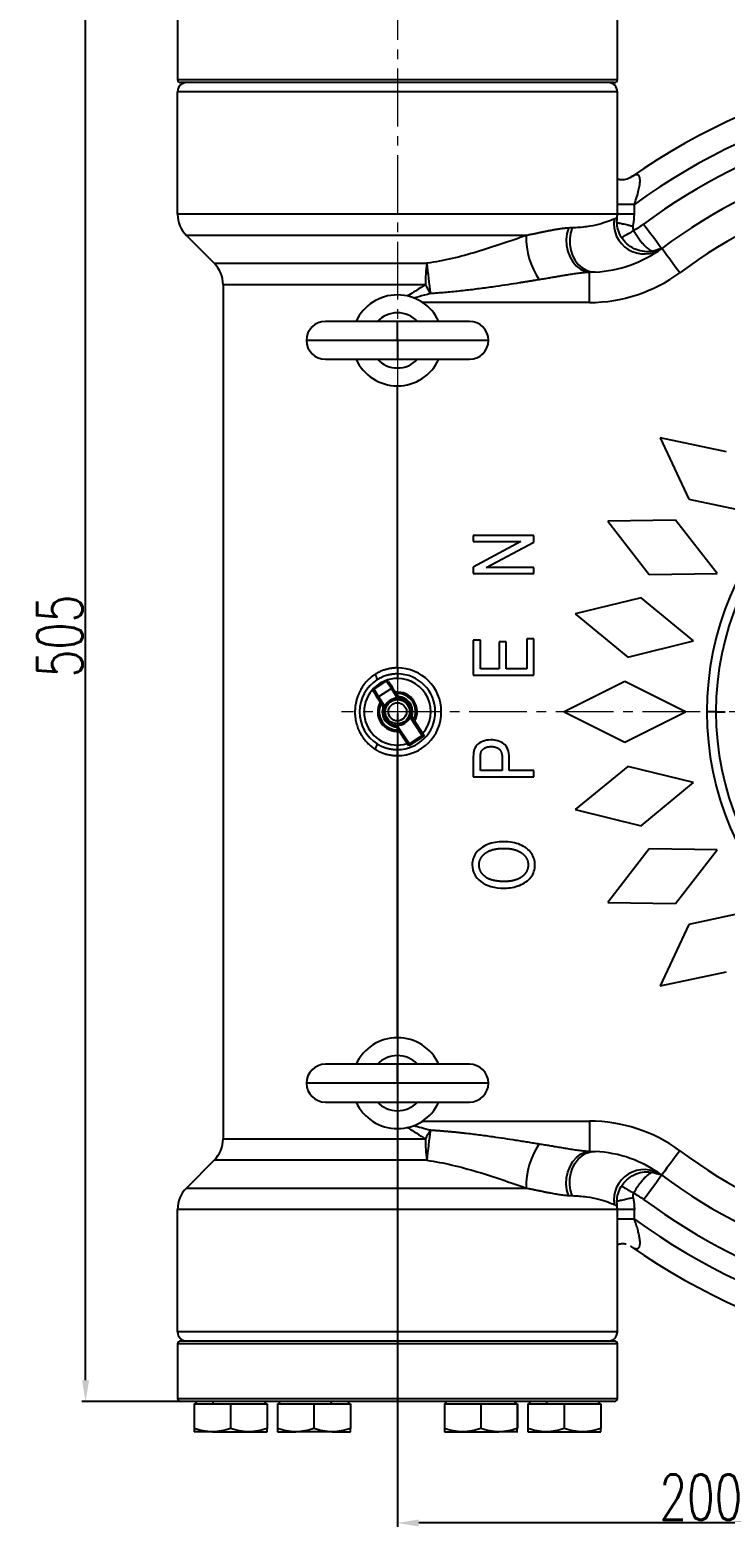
# Model space of a CAD drawing. Header units: millimetres. Extents: x 1964 to 5009, y 569 to 2723.
# Drawn here: x 4081.9 to 4311, y 1538.5 to 2032.3 of the extents above; entities that cross this region are included whole.
import ezdxf

# ---------------------------------------------------------------- set-up
doc = ezdxf.new("R2010")
doc.units = ezdxf.units.MM
doc.linetypes.add('CENTER2', pattern=[28.575, 19.05, -3.175, 3.175, -3.175])
doc.linetypes.add('点画线', pattern=[18, 12, -2, 2, -2])
doc.layers.add('中心线层', color=1, linetype='点画线', lineweight=18)
doc.styles.get("Standard").update_dxf_attribs({"font": 'arial.ttf'})
doc.styles.add('TH_GBDIM', font='simplex.shx', dxfattribs={"width": 0.707, "bigfont": 'hzfs.shx'})
doc.dimstyles.new('ISO-25$0', dxfattribs={"dimtxt": 2.5, "dimasz": 2.5, "dimexe": 1.25, "dimexo": 0.625, "dimtad": 1, "dimtxsty": 'Standard', "dimcen": 2.5, "dimdle": 5, "dimadec": 0, "dimazin": 0, "dimtfac": 1, "dimtmove": 0, "dimatfit": 3, "dimfxl": 0, "dimarcsym": 0})

# ---------------------------------------------------------------- blocks, each defined once
blk = doc.blocks.new('*U50')
at = {"layer": '中心线层', "color": 0, "linetype": 'CENTER2', "transparency": 16777216}
for p, q in [((0, 43), (0, 218.5)), ((-218.5, 0), (-43, 0)), ((43, 0), (218.5, 0)), ((0, -218.5), (0, -43))]:
    blk.add_line(p, q, dxfattribs=at)
at = {"layer": '中心线层', "color": 0, "linetype": 'Continuous', "transparency": 16777216}
for p, q in [((0, -21.5), (0, 21.5)), ((-21.5, 0), (21.5, 0))]:
    blk.add_line(p, q, dxfattribs=at)
blk = doc.blocks.new('*U51')
at = {"layer": '中心线层', "color": 0, "linetype": 'CENTER2', "transparency": 16777216}
blk.add_line((0, 572.5), (0, -12.5), dxfattribs=at)
blk = doc.blocks.new('*D66')
at = {"color": 1, "linetype": 'Continuous', "transparency": 16777216}
for p, q in [((4203.01, 1806.79), (4203.01, 1538.61)), ((4403.01, 1806.79), (4403.01, 1538.61)), ((4396.01, 1539.86), (4210.01, 1539.86))]:
    blk.add_line(p, q, dxfattribs=at)
at = {"color": 1, "transparency": 16777216}
for points in [[(4210.01, 1541.02), (4210.01, 1538.69), (4203.01, 1539.86)], [(4396.01, 1541.02), (4396.01, 1538.69), (4403.01, 1539.86)]]:
    blk.add_solid(points, dxfattribs=at)
at = {"layer": 'Defpoints', "color": 0, "transparency": 16777216}
for p in [(4203.01, 1807.41), (4403.01, 1807.41), (4203.01, 1539.86)]:
    blk.add_point(p, dxfattribs=at)
at = {"color": 1, "lineweight": 30, "transparency": 16777216, "insert": (4303.01, 1548.36), "char_height": 15, "attachment_point": 5, "style": 'TH_GBDIM'}
blk.add_mtext('200', dxfattribs=at)
blk = doc.blocks.new('*D67')
at = {"color": 1, "linetype": 'Continuous', "transparency": 16777216}
for p, q in [((4202.38, 2084.91), (4098.95, 2084.91)), ((4100.2, 1586.91), (4100.2, 2077.91)), ((4202.38, 1579.91), (4098.95, 1579.91))]:
    blk.add_line(p, q, dxfattribs=at)
at = {"color": 1, "transparency": 16777216}
for points in [[(4099.03, 2077.91), (4101.36, 2077.91), (4100.2, 2084.91)], [(4099.03, 1586.91), (4101.36, 1586.91), (4100.2, 1579.91)]]:
    blk.add_solid(points, dxfattribs=at)
at = {"layer": 'Defpoints', "color": 0, "transparency": 16777216}
for p in [(4100.2, 2084.91), (4203.01, 2084.91), (4203.01, 1579.91)]:
    blk.add_point(p, dxfattribs=at)
at = {"color": 1, "lineweight": 30, "transparency": 16777216, "insert": (4091.7, 1832.41), "char_height": 15, "attachment_point": 5, "rotation": 90, "style": 'TH_GBDIM'}
blk.add_mtext('505', dxfattribs=at)

msp = doc.modelspace()

# ---------------------------------------------------------------- linework, layer by layer
at = {"color": 7, "linetype": 'Continuous', "lineweight": 25}
for p, q in [((4130.508, 2054.912), (4130.508, 2015.912)), ((4275.508, 2015.912), (4275.508, 2054.912)), ((4274.508, 2014.912), (4131.508, 2014.912)), ((4275.508, 2011.912), (4130.508, 2011.912)), ((4130.508, 1971.555), (4130.508, 2011.912)), ((4275.508, 1971.555), (4275.508, 2011.912)), ((4280.473, 1983.981), (4279.841, 1983.636)), ((4275.508, 1971.555), (4130.508, 1971.555)), ((4281.111, 1971.555), (4281.111, 1974.714)), ((4133.437, 1964.483), (4142.579, 1955.341)), ((4266.352, 1942.412), (4266.352, 1952.373)), ((4145.508, 1948.27), (4145.508, 1666.555)), ((4203.008, 1936.162), (4179.258, 1936.162)), ((4226.758, 1936.162), (4203.008, 1936.162)), ((4179.258, 1923.662), (4203.008, 1923.662)), ((4203.008, 1923.662), (4226.758, 1923.662)), ((4311.514, 1893.167), (4289.643, 1897.818)), ((4289.643, 1897.818), (4299.045, 1877.53)), ((4299.045, 1877.53), (4320.916, 1872.879)), ((4294.726, 1870.658), (4272.368, 1870.326)), ((4272.368, 1870.326), (4286.048, 1852.638)), ((4308.407, 1852.97), (4294.726, 1870.658)), ((4228.008, 1865.573), (4228.008, 1863.543)), ((4248.008, 1865.573), (4228.008, 1865.573)), ((4243.711, 1863.543), (4228.008, 1855.14)), ((4228.008, 1863.543), (4243.711, 1863.543)), ((4232.292, 1854.998), (4248.008, 1863.401)), ((4248.008, 1863.401), (4248.008, 1865.573)), ((4228.008, 1855.14), (4228.008, 1852.968)), ((4228.008, 1852.968), (4248.008, 1852.968)), ((4248.008, 1854.998), (4232.292, 1854.998)), ((4248.008, 1852.968), (4248.008, 1854.998)), ((4286.048, 1852.638), (4308.407, 1852.97)), ((4283.368, 1844.977), (4261.644, 1839.678)), ((4300.641, 1830.777), (4283.368, 1844.977)), ((4261.644, 1839.678), (4278.917, 1825.478)), ((4228.008, 1831.063), (4228.008, 1819.494)), ((4230.369, 1831.063), (4228.008, 1831.063)), ((4230.369, 1821.612), (4230.369, 1831.063)), ((4236.494, 1830.463), (4236.494, 1821.612)), ((4238.841, 1830.463), (4236.494, 1830.463)), ((4238.841, 1821.612), (4238.841, 1830.463)), ((4245.648, 1831.434), (4245.648, 1821.612)), ((4248.008, 1831.434), (4245.648, 1831.434)), ((4248.008, 1819.494), (4248.008, 1831.434)), ((4278.917, 1825.478), (4300.641, 1830.777)), ((4199.354, 1817.577), (4195.168, 1814.842)), ((4203.008, 1821.876), (4203.008, 1819.897)), ((4203.008, 1819.897), (4203.008, 1818.412)), ((4228.008, 1819.494), (4248.008, 1819.494)), ((4236.494, 1821.612), (4230.369, 1821.612)), ((4245.648, 1821.612), (4238.841, 1821.612)), ((4278.008, 1817.412), (4258.008, 1807.412)), ((4298.008, 1807.412), (4278.008, 1817.412)), ((4200.995, 1815.066), (4196.809, 1812.331)), ((4196.809, 1812.331), (4198.869, 1809.177)), ((4203.055, 1811.912), (4200.995, 1815.066)), ((4201.413, 1815.339), (4203.332, 1812.402)), ((4198.309, 1809.12), (4196.39, 1812.057)), ((4258.008, 1807.412), (4278.008, 1797.412)), ((4278.008, 1797.412), (4298.008, 1807.412)), ((4308.008, 1807.412), (4311.008, 1807.412)), ((4206.782, 1796.151), (4202.685, 1802.423)), ((4202.962, 1802.913), (4206.927, 1796.843)), ((4211.113, 1799.578), (4207.148, 1805.647)), ((4207.708, 1805.705), (4211.805, 1799.433)), ((4211.805, 1799.433), (4206.782, 1796.151)), ((4206.927, 1796.843), (4211.113, 1799.578)), ((4203.008, 1794.928), (4203.008, 1796.412)), ((4203.008, 1792.948), (4203.008, 1794.928)), ((4228.008, 1791.947), (4228.008, 1785.912)), ((4230.369, 1788.029), (4230.369, 1792.122)), ((4237.517, 1788.029), (4230.369, 1788.029)), ((4237.517, 1792.165), (4237.517, 1788.029)), ((4239.877, 1788.029), (4239.877, 1792.133)), ((4248.008, 1788.029), (4239.877, 1788.029)), ((4248.008, 1785.912), (4248.008, 1788.029)), ((4278.917, 1789.347), (4261.644, 1775.147)), ((4300.641, 1784.048), (4278.917, 1789.347)), ((4228.008, 1785.912), (4248.008, 1785.912)), ((4283.368, 1769.848), (4300.641, 1784.048)), ((4261.644, 1775.147), (4283.368, 1769.848)), ((4286.048, 1762.187), (4272.368, 1744.499)), ((4308.407, 1761.855), (4286.048, 1762.187)), ((4294.726, 1744.167), (4308.407, 1761.855)), ((4272.368, 1744.499), (4294.726, 1744.167)), ((4320.916, 1741.946), (4299.045, 1737.294)), ((4299.045, 1737.294), (4289.643, 1717.006)), ((4289.643, 1717.006), (4311.514, 1721.658)), ((4203.008, 1691.162), (4179.258, 1691.162)), ((4226.758, 1691.162), (4203.008, 1691.162)), ((4179.258, 1678.662), (4203.008, 1678.662)), ((4203.008, 1678.662), (4226.758, 1678.662)), ((4266.352, 1672.412), (4266.352, 1662.452)), ((4142.579, 1659.483), (4133.437, 1650.341)), ((4130.508, 1602.912), (4130.508, 1643.27)), ((4275.508, 1643.27), (4130.508, 1643.27)), ((4275.508, 1602.912), (4275.508, 1643.27)), ((4281.111, 1640.11), (4281.111, 1643.27)), ((4275.508, 1602.912), (4130.508, 1602.912)), ((4131.508, 1599.912), (4141.088, 1599.912)), ((4141.088, 1599.912), (4274.508, 1599.912)), ((4130.508, 1598.912), (4130.508, 1580.912)), ((4275.508, 1580.912), (4275.508, 1598.912)), ((4141.088, 1579.912), (4131.508, 1579.912)), ((4136.008, 1579.112), (4136.008, 1570.984)), ((4136.008, 1579.112), (4148.008, 1579.112)), ((4136.763, 1579.912), (4136.302, 1579.112)), ((4274.508, 1579.912), (4141.088, 1579.912)), ((4142.155, 1579.112), (4142.386, 1579.912)), ((4148.008, 1579.112), (4148.008, 1570.984)), ((4148.008, 1579.112), (4160.008, 1579.112)), ((4159.715, 1579.112), (4159.253, 1579.912)), ((4160.008, 1579.112), (4160.008, 1570.984)), ((4163.475, 1579.112), (4163.475, 1570.984)), ((4163.475, 1579.112), (4175.475, 1579.112)), ((4164.23, 1579.912), (4163.768, 1579.112)), ((4175.475, 1579.112), (4175.475, 1570.984)), ((4175.475, 1579.112), (4187.475, 1579.112)), ((4181.328, 1579.112), (4181.097, 1579.912)), ((4187.182, 1579.112), (4186.72, 1579.912)), ((4187.249, 1579.112), (4186.787, 1579.912)), ((4187.475, 1579.112), (4187.542, 1579.112)), ((4187.475, 1579.112), (4187.475, 1570.984)), ((4187.542, 1579.112), (4187.542, 1570.984)), ((4218.475, 1579.112), (4218.475, 1570.984)), ((4218.475, 1579.112), (4230.475, 1579.112)), ((4218.768, 1579.112), (4219.23, 1579.912)), ((4230.475, 1579.112), (4230.475, 1570.984)), ((4230.475, 1579.112), (4242.475, 1579.112)), ((4242.182, 1579.112), (4241.72, 1579.912)), ((4242.249, 1579.112), (4241.787, 1579.912)), ((4242.475, 1579.112), (4242.542, 1579.112)), ((4242.475, 1579.112), (4242.475, 1570.984)), ((4242.542, 1579.112), (4242.542, 1570.984)), ((4246.008, 1579.112), (4246.008, 1570.984)), ((4246.008, 1579.112), (4258.008, 1579.112)), ((4246.763, 1579.912), (4246.301, 1579.112)), ((4252.155, 1579.112), (4252.386, 1579.912)), ((4258.008, 1579.112), (4258.008, 1570.984)), ((4258.008, 1579.112), (4270.008, 1579.112)), ((4269.715, 1579.112), (4269.253, 1579.912)), ((4270.008, 1579.112), (4270.008, 1570.984)), ((4142.008, 1569.912), (4136.008, 1569.912)), ((4142.008, 1569.912), (4154.008, 1569.912)), ((4154.008, 1569.912), (4160.008, 1569.912)), ((4163.475, 1569.912), (4169.475, 1569.912)), ((4181.475, 1569.912), (4169.475, 1569.912)), ((4181.475, 1569.912), (4187.475, 1569.912)), ((4187.475, 1569.912), (4187.542, 1569.912)), ((4218.475, 1569.912), (4224.475, 1569.912)), ((4224.475, 1569.912), (4236.475, 1569.912)), ((4242.475, 1569.912), (4236.475, 1569.912)), ((4242.475, 1569.912), (4242.542, 1569.912)), ((4246.008, 1569.912), (4252.008, 1569.912)), ((4252.008, 1569.912), (4264.008, 1569.912)), ((4264.008, 1569.912), (4270.008, 1569.912))]:
    msp.add_line(p, q, dxfattribs=at)
at = {"color": 8, "linetype": 'Continuous', "lineweight": 25}
for p, q in [((4130.508, 2015.912), (4275.508, 2015.912)), ((4281.111, 1974.715), (4275.508, 1974.715)), ((4281.111, 1971.555), (4275.508, 1971.555)), ((4245.45, 1964.483), (4133.437, 1964.483)), ((4142.579, 1955.341), (4212.718, 1955.341)), ((4212.248, 1948.27), (4145.508, 1948.27)), ((4266.352, 1942.412), (4211.3, 1942.412)), ((4203.008, 1929.912), (4203.008, 1936.162)), ((4203.008, 1929.912), (4173.008, 1929.912)), ((4203.008, 1929.912), (4203.008, 1923.662)), ((4233.008, 1929.912), (4203.008, 1929.912)), ((4203.008, 1821.876), (4203.008, 1914.912)), ((4203.008, 1699.912), (4203.008, 1792.948)), ((4203.008, 1684.912), (4203.008, 1691.162)), ((4203.008, 1684.912), (4173.008, 1684.912)), ((4203.008, 1684.912), (4203.008, 1678.662)), ((4233.008, 1684.912), (4203.008, 1684.912)), ((4211.3, 1672.412), (4266.352, 1672.412)), ((4145.508, 1666.555), (4212.248, 1666.555)), ((4212.718, 1659.483), (4142.579, 1659.483)), ((4133.437, 1650.341), (4245.45, 1650.341)), ((4281.111, 1640.11), (4275.508, 1640.11)), ((4140.222, 1598.912), (4130.508, 1598.912)), ((4275.508, 1598.912), (4140.222, 1598.912)), ((4130.508, 1580.912), (4140.222, 1580.912)), ((4140.222, 1580.912), (4275.508, 1580.912))]:
    msp.add_line(p, q, dxfattribs=at)
at = {"color": 7, "linetype": 'Continuous', "lineweight": 25, "flags": 128}
for points in [[(4259.347, 1966.944), (4258.86, 1965.1), (4258.67, 1963.146), (4258.785, 1961.16), (4259.2, 1959.22), (4259.898, 1957.404), (4260.852, 1955.783), (4262.024, 1954.422), (4263.368, 1953.375), (4264.83, 1952.683), (4266.352, 1952.373)], [(4260.581, 1967), (4260.054, 1965.245), (4259.802, 1963.39), (4259.834, 1961.502), (4260.149, 1959.647), (4260.736, 1957.892), (4261.573, 1956.3), (4262.632, 1954.926), (4263.873, 1953.822), (4265.253, 1953.025), (4266.722, 1952.564), (4268.228, 1952.456)], [(4284.177, 1968.282), (4285.336, 1966.713), (4286.45, 1965.204), (4287.478, 1963.813), (4288.378, 1962.594), (4289.117, 1961.594), (4289.666, 1960.851), (4290.004, 1960.393), (4290.118, 1960.238)], [(4296.06, 1952.195), (4294.901, 1953.764), (4293.786, 1955.273), (4292.759, 1956.664), (4291.858, 1957.883), (4291.12, 1958.883), (4290.571, 1959.626), (4290.232, 1960.084), (4290.118, 1960.238)], [(4200.046, 1817.432), (4200.15, 1817.273), (4200.446, 1816.819), (4200.89, 1816.14), (4201.413, 1815.339)], [(4196.39, 1812.057), (4195.867, 1812.858), (4195.423, 1813.537), (4195.127, 1813.991), (4195.023, 1814.15)], [(4196.39, 1812.057), (4196.398, 1812.063), (4196.422, 1812.078), (4196.461, 1812.103), (4196.513, 1812.137), (4196.576, 1812.179), (4196.649, 1812.226), (4196.727, 1812.277), (4196.809, 1812.331)], [(4200.995, 1815.066), (4201.076, 1815.119), (4201.155, 1815.17), (4201.227, 1815.217), (4201.291, 1815.259), (4201.343, 1815.293), (4201.381, 1815.318), (4201.405, 1815.334), (4201.413, 1815.339)], [(4308.008, 1807.412), (4307.951, 1807.412), (4307.78, 1807.412), (4307.503, 1807.412), (4307.13, 1807.412), (4306.675, 1807.412), (4306.156, 1807.412), (4305.594, 1807.412), (4305.008, 1807.412)], [(4211.113, 1799.578), (4211.248, 1799.55), (4211.378, 1799.522), (4211.498, 1799.497), (4211.602, 1799.475), (4211.689, 1799.457), (4211.752, 1799.444), (4211.792, 1799.436), (4211.805, 1799.433)], [(4206.782, 1796.151), (4206.785, 1796.164), (4206.793, 1796.204), (4206.807, 1796.268), (4206.825, 1796.354), (4206.847, 1796.459), (4206.872, 1796.578), (4206.899, 1796.708), (4206.927, 1796.843)], [(4259.347, 1647.88), (4258.86, 1649.725), (4258.67, 1651.679), (4258.785, 1653.665), (4259.2, 1655.605), (4259.898, 1657.421), (4260.852, 1659.041), (4262.024, 1660.402), (4263.368, 1661.45), (4264.83, 1662.142), (4266.352, 1662.452)], [(4260.581, 1647.825), (4260.054, 1649.58), (4259.803, 1651.434), (4259.835, 1653.323), (4260.15, 1655.178), (4260.736, 1656.933), (4261.574, 1658.525), (4262.632, 1659.898), (4263.873, 1661.003), (4265.253, 1661.8), (4266.722, 1662.26), (4268.229, 1662.368)], [(4296.06, 1662.63), (4294.901, 1661.061), (4293.786, 1659.552), (4292.759, 1658.161), (4291.858, 1656.942), (4291.12, 1655.942), (4290.571, 1655.199), (4290.232, 1654.741), (4290.118, 1654.586)], [(4284.177, 1646.543), (4285.336, 1648.112), (4286.45, 1649.621), (4287.478, 1651.012), (4288.378, 1652.23), (4289.117, 1653.231), (4289.666, 1653.974), (4290.004, 1654.432), (4290.118, 1654.586)]]:
    msp.add_lwpolyline(points, dxfattribs=at)
at = {"color": 8, "linetype": 'Continuous', "lineweight": 25, "flags": 128}
for points in [[(4200.995, 1815.066), (4200.433, 1815.924), (4199.94, 1816.68), (4199.574, 1817.241), (4199.379, 1817.539), (4199.354, 1817.577)], [(4195.168, 1814.842), (4195.193, 1814.804), (4195.388, 1814.506), (4195.754, 1813.945), (4196.248, 1813.19), (4196.809, 1812.331)], [(4203.008, 1796.412), (4205.03, 1796.6), (4206.285, 1796.912)]]:
    msp.add_lwpolyline(points, dxfattribs=at)
at = {"color": 7, "linetype": 'Continuous', "lineweight": 25}
for radius in [4, 3]:
    msp.add_circle((4203.008, 1807.412), radius, dxfattribs=at)
for centre, radius, start, end in [((4403.008, 1807.412), 215, 38.61149, 124.95078), ((4131.508, 2015.912), 1, 180, 270), ((4133.508, 2011.912), 3, 90, 180), ((4272.508, 2011.912), 3, 0, 90), ((4274.508, 2015.912), 1, 270, 0), ((4403.008, 1807.412), 200, 51.85549, 126.45268), ((4403.008, 1807.412), 190, 51.85549, 126.45268), ((4403.008, 1807.412), 180, 51.85549, 126.45268), ((4140.508, 1971.555), 10, 180, 225), ((4265.508, 1971.555), 10, 352.69316, 0), ((4284.357, 1968.445), 10.027, 171.54997, 305.07127), ((4266.352, 1992.412), 30, 298.94872, 306.45268), ((4270.047, 1963.841), 24.605, 178.50429, 214.47774), ((4266.352, 1992.412), 40, 272.68881, 306.45268), ((4135.508, 1948.27), 10, 0, 45), ((4259.28, 1948.691), 47.035, 171.87162, 180.5126), ((4432.689, 1975.27), 220.871, 185.17665, 187.78764), ((4266.352, 1992.412), 50, 270, 306.45268), ((4273.369, 1979.896), 68.818, 207.35863, 210.14029), ((4203.008, 1929.912), 15, 24.62432, 155.37568), ((4179.258, 1929.912), 6.25, 90, 180), ((4203.008, 1929.912), 9.1, 43.37837, 136.62163), ((4226.758, 1929.912), 6.25, 0, 90), ((4179.258, 1929.912), 6.25, 180, 270), ((4226.758, 1929.912), 6.25, 270, 0), ((4203.008, 1929.912), 15, 204.62432, 335.37568), ((4203.008, 1929.912), 9.1, 223.37837, 316.62163), ((4403.008, 1807.412), 98, 0, 180), ((4403.008, 1807.412), 95, 0, 180), ((4203.008, 1807.412), 12.5, 122.06331, 237.93672), ((4203.008, 1807.412), 11, 90, 270), ((4192.156, 1817.046), 4.324, 12.82461, 37.8744), ((4199.627, 1817.158), 0.5, 33.15762, 123.15762), ((4203.008, 1807.412), 14.464, 270, 90), ((4203.008, 1807.412), 12.485, 270, 90), ((4195.441, 1814.424), 0.5, 123.15762, 213.15762), ((4203.004, 1807.419), 6.5, 330.64405, 95.67119), ((4203.008, 1807.412), 5, 340.02752, 86.28772), ((4203.004, 1807.419), 6.5, 150.64405, 275.67119), ((4203.008, 1807.412), 5, 160.02752, 266.28772), ((4203.008, 1807.412), 4.5, 156.90661, 269.40863), ((4203.008, 1807.412), 4.5, 89.40863, 156.90661), ((4203.008, 1807.412), 4.5, 336.90661, 89.40863), ((4403.008, 1807.412), 98, 180, 0), ((4403.008, 1807.412), 95, 180, 0), ((4203.008, 1807.412), 4.5, 269.40863, 336.90661), ((4192.157, 1797.779), 4.324, 322.12516, 347.17591), ((4203.008, 1684.912), 15, 24.62432, 155.37568), ((4203.008, 1684.912), 9.1, 43.37837, 136.62163), ((4179.258, 1684.912), 6.25, 90, 180), ((4226.758, 1684.912), 6.25, 0, 90), ((4179.258, 1684.912), 6.25, 180, 270), ((4226.758, 1684.912), 6.25, 270, 0), ((4203.008, 1684.912), 15, 204.62432, 335.37568), ((4203.008, 1684.912), 9.1, 223.37837, 316.62163), ((4273.369, 1634.928), 68.818, 149.85971, 152.64137), ((4432.712, 1639.552), 220.895, 172.2125, 174.82321), ((4266.352, 1622.412), 50, 53.54732, 90), ((4403.008, 1807.412), 215, 235.04923, 321.38851), ((4135.508, 1666.555), 10, 315, 0), ((4259.28, 1666.134), 47.035, 179.4874, 188.12838), ((4270.047, 1650.984), 24.606, 145.52236, 181.49561), ((4403.008, 1807.412), 180, 233.54732, 308.14451), ((4266.352, 1622.412), 40, 53.54732, 87.31104), ((4284.357, 1646.38), 10.027, 54.92882, 188.4501), ((4403.008, 1807.412), 190, 233.54732, 308.14451), ((4140.508, 1643.27), 10, 135, 180), ((4403.008, 1807.412), 200, 233.54732, 308.14451), ((4265.508, 1643.27), 10, 0, 7.24681), ((4266.352, 1622.412), 30, 53.54732, 61.05111), ((4133.508, 1602.912), 3, 180, 270), ((4131.508, 1598.912), 1, 90, 180), ((4272.508, 1602.912), 3, 270, 0), ((4274.508, 1598.912), 1, 0, 90), ((4131.508, 1580.912), 1, 180, 270), ((4274.508, 1580.912), 1, 270, 0)]:
    msp.add_arc(centre, radius, start, end, dxfattribs=at)
at = {"color": 8, "linetype": 'Continuous', "lineweight": 25}
for centre, radius, start, end in [((4403.008, 1807.412), 207, 39.79902, 126.07735), ((4203.008, 1807.412), 11, 318.98424, 90), ((4203.004, 1807.419), 6, 333.15762, 93.15762), ((4203.004, 1807.419), 6, 153.15762, 273.15762), ((4403.008, 1807.412), 207, 233.92266, 320.20098)]:
    msp.add_arc(centre, radius, start, end, dxfattribs=at)
at = {"color": 7, "linetype": 'Continuous', "lineweight": 25}
for points, knots in [([(4280.529, 1984.083), (4279.97, 1983.709), (4278.903, 1982.994), (4276.95, 1982.724), (4275.879, 1982.99), (4275.508, 1983.082)], [0, 0, 0, 0, 0.418733, 0.7991367, 1, 1, 1, 1]), ([(4289.544, 1960.068), (4288.769, 1959.777), (4287.145, 1959.167), (4284.413, 1959.073), (4281.616, 1959.725), (4279.076, 1961.195), (4277.105, 1963.282), (4275.874, 1965.68), (4275.307, 1968.085), (4275.395, 1969.628), (4275.436, 1970.353)], [0, 0, 0, 0, 0.1167174, 0.244788, 0.3806834, 0.5192272, 0.6546211, 0.7818019, 0.8974127, 1, 1, 1, 1]), ([(4280.652, 1967.575), (4280.682, 1967.706), (4280.741, 1967.968), (4280.819, 1968.363), (4280.887, 1968.76), (4280.947, 1969.158), (4280.998, 1969.556), (4281.039, 1969.956), (4281.071, 1970.355), (4281.094, 1970.755), (4281.108, 1971.155), (4281.11, 1971.421), (4281.111, 1971.555)], [0, 0, 0, 0, 0.1003957, 0.2007287, 0.3009898, 0.4011696, 0.5012586, 0.6012469, 0.7011247, 0.8008825, 0.9005107, 1, 1, 1, 1]), ([(4259.347, 1966.944), (4259.227, 1966.936), (4258.984, 1966.921), (4258.611, 1966.889), (4258.228, 1966.853), (4257.835, 1966.81), (4257.432, 1966.762), (4257.02, 1966.709), (4256.597, 1966.649), (4256.165, 1966.585), (4255.723, 1966.514), (4255.271, 1966.439), (4254.81, 1966.359), (4254.338, 1966.274), (4253.856, 1966.184), (4253.194, 1966.057), (4252.34, 1965.888), (4251.28, 1965.672), (4250.185, 1965.445), (4249.054, 1965.211), (4247.887, 1964.97), (4246.687, 1964.726), (4245.864, 1964.565), (4245.45, 1964.483)], [0, 0, 0, 0, 0.0314261, 0.0632058, 0.095339, 0.1278225, 0.1606504, 0.1938135, 0.2272994, 0.2610947, 0.2951977, 0.3296114, 0.3643369, 0.3993733, 0.4347177, 0.4703649, 0.5433996, 0.6172679, 0.6919986, 0.7675982, 0.844099, 0.9215544, 1, 1, 1, 1]), ([(4274.439, 1969.918), (4273.939, 1969.697), (4273.253, 1969.408), (4271.533, 1968.788), (4270.499, 1968.457), (4268.124, 1967.856), (4266.784, 1967.586), (4263.854, 1967.18), (4262.265, 1967.045), (4260.581, 1967)], [0, 0, 0, 0, 0.25, 0.25, 0.5, 0.5, 0.75, 0.75, 1, 1, 1, 1]), ([(4245.45, 1964.483), (4242.806, 1963.566), (4240.127, 1962.63), (4234.729, 1960.811), (4232.009, 1959.928), (4226.542, 1958.293), (4223.794, 1957.542), (4218.273, 1956.257), (4215.5, 1955.724), (4212.718, 1955.341)], [0, 0, 0, 0, 0.25, 0.25, 0.5, 0.5, 0.75, 0.75, 1, 1, 1, 1]), ([(4266.352, 1952.373), (4266.208, 1952.365), (4265.916, 1952.348), (4265.47, 1952.316), (4265.011, 1952.278), (4264.539, 1952.233), (4264.055, 1952.183), (4263.558, 1952.126), (4262.625, 1952.013), (4261.217, 1951.818), (4259.47, 1951.546), (4257.818, 1951.273), (4256.286, 1951.012), (4254.714, 1950.741), (4253.101, 1950.465), (4251.448, 1950.186), (4250.329, 1950.004), (4249.763, 1949.912)], [0, 0, 0, 0, 0.0282378, 0.0570542, 0.0864552, 0.1164463, 0.1470329, 0.1782197, 0.2100116, 0.3217329, 0.4383862, 0.5277272, 0.6187089, 0.711381, 0.8057909, 0.9019832, 1, 1, 1, 1]), ([(4249.763, 1949.912), (4249.414, 1949.856), (4248.709, 1949.743), (4247.645, 1949.572), (4246.565, 1949.399), (4245.471, 1949.224), (4244.362, 1949.047), (4242.329, 1948.726), (4239.353, 1948.262), (4235.134, 1947.634), (4230.607, 1947.005), (4226.575, 1946.503), (4223.354, 1946.144), (4220.938, 1945.9), (4218.552, 1945.683), (4216.194, 1945.494), (4214.631, 1945.392), (4213.855, 1945.341)], [0, 0, 0, 0, 0.0296828, 0.0597415, 0.0901772, 0.1209909, 0.1521837, 0.1837564, 0.2922584, 0.4023735, 0.5372342, 0.6703602, 0.7380505, 0.80485, 0.8707681, 0.9358147, 1, 1, 1, 1]), ([(4195.57, 1819.701), (4195.462, 1819.63), (4195.257, 1819.494), (4194.97, 1819.291), (4194.715, 1819.102), (4194.491, 1818.929), (4194.297, 1818.772), (4194.133, 1818.635), (4193.855, 1818.397), (4193.332, 1817.918), (4192.416, 1816.954), (4191.379, 1815.579), (4190.459, 1813.947), (4189.858, 1812.488), (4189.474, 1811.229), (4189.173, 1809.871), (4188.972, 1808.195), (4188.998, 1806.232), (4189.286, 1804.283), (4189.788, 1802.488), (4190.495, 1800.803), (4191.31, 1799.376), (4192.282, 1798.039), (4193.138, 1797.094), (4193.897, 1796.388), (4194.422, 1795.946), (4194.979, 1795.52), (4195.371, 1795.257), (4195.57, 1795.124)], [0, 0, 0, 0, 0.0133078, 0.0254436, 0.0364023, 0.0461799, 0.0547731, 0.0621793, 0.0683965, 0.092659, 0.1356097, 0.2060238, 0.2705097, 0.3288713, 0.3685603, 0.4060776, 0.4720335, 0.5416955, 0.6073374, 0.6742487, 0.7332605, 0.7957069, 0.8437019, 0.9042481, 0.9274256, 0.9511146, 0.9753087, 1, 1, 1, 1]), ([(4203.008, 1821.876), (4202.882, 1821.875), (4202.627, 1821.874), (4202.242, 1821.857), (4201.85, 1821.831), (4201.453, 1821.792), (4201.05, 1821.741), (4200.642, 1821.677), (4200.23, 1821.6), (4199.814, 1821.509), (4199.371, 1821.397), (4198.896, 1821.259), (4198.382, 1821.089), (4197.848, 1820.887), (4197.295, 1820.651), (4196.728, 1820.376), (4196.146, 1820.062), (4195.765, 1819.823), (4195.57, 1819.701)], [0, 0, 0, 0, 0.0481021, 0.097071, 0.1469049, 0.197602, 0.2491599, 0.3015791, 0.3548635, 0.4090171, 0.4640442, 0.5290544, 0.597893, 0.6705778, 0.7471288, 0.8275577, 0.9118554, 1, 1, 1, 1]), ([(4203.008, 1819.897), (4202.89, 1819.896), (4202.653, 1819.894), (4202.296, 1819.879), (4201.939, 1819.854), (4201.58, 1819.818), (4201.221, 1819.772), (4200.861, 1819.716), (4200.501, 1819.649), (4200.142, 1819.571), (4199.721, 1819.466), (4199.232, 1819.326), (4198.675, 1819.137), (4198.106, 1818.913), (4197.529, 1818.652), (4196.946, 1818.352), (4196.566, 1818.122), (4196.373, 1818.006)], [0, 0, 0, 0, 0.050753, 0.1017614, 0.1530264, 0.2045494, 0.2563317, 0.3083744, 0.3606789, 0.4132461, 0.466077, 0.5470746, 0.6312661, 0.7186543, 0.80924, 0.9030229, 1, 1, 1, 1]), ([(4203.055, 1811.912), (4203.076, 1811.951), (4203.118, 1812.025), (4203.196, 1812.157), (4203.272, 1812.285), (4203.324, 1812.383), (4203.33, 1812.396), (4203.332, 1812.402)], [0, 0, 0, 0, 0.1594762, 0.3085781, 0.5752935, 0.8044012, 1, 1, 1, 1]), ([(4198.309, 1809.12), (4198.311, 1809.12), (4198.316, 1809.121), (4198.35, 1809.125), (4198.406, 1809.131), (4198.498, 1809.141), (4198.651, 1809.156), (4198.79, 1809.17), (4198.869, 1809.177)], [0, 0, 0, 0, 0.1178924, 0.2399906, 0.3673549, 0.5008976, 0.7149304, 1, 1, 1, 1]), ([(4202.685, 1802.423), (4202.686, 1802.425), (4202.688, 1802.428), (4202.704, 1802.455), (4202.73, 1802.499), (4202.774, 1802.577), (4202.853, 1802.713), (4202.923, 1802.842), (4202.962, 1802.913)], [0, 0, 0, 0, 0.1123563, 0.228362, 0.3489047, 0.4747289, 0.7105572, 1, 1, 1, 1]), ([(4207.148, 1805.647), (4207.228, 1805.654), (4207.375, 1805.667), (4207.531, 1805.684), (4207.62, 1805.694), (4207.67, 1805.7), (4207.702, 1805.704), (4207.706, 1805.704), (4207.708, 1805.705)], [0, 0, 0, 0, 0.2893506, 0.5252116, 0.65104, 0.7716078, 0.8876262, 1, 1, 1, 1]), ([(4195.57, 1795.124), (4195.666, 1795.063), (4195.853, 1794.944), (4196.132, 1794.778), (4196.4, 1794.627), (4196.658, 1794.489), (4196.903, 1794.365), (4197.135, 1794.252), (4197.355, 1794.151), (4197.561, 1794.06), (4197.882, 1793.924), (4198.326, 1793.752), (4198.895, 1793.564), (4199.536, 1793.381), (4200.216, 1793.222), (4200.944, 1793.095), (4201.637, 1793.01), (4202.325, 1792.958), (4202.782, 1792.951), (4203.008, 1792.948)], [0, 0, 0, 0, 0.0435646, 0.0850112, 0.1243367, 0.1615392, 0.196618, 0.2295732, 0.2604058, 0.2891171, 0.3157092, 0.3935111, 0.4712251, 0.5444027, 0.6476324, 0.7374252, 0.826101, 0.9136337, 1, 1, 1, 1]), ([(4196.373, 1796.819), (4196.476, 1796.755), (4196.682, 1796.629), (4196.994, 1796.453), (4197.305, 1796.289), (4197.615, 1796.136), (4197.922, 1795.995), (4198.226, 1795.866), (4198.528, 1795.747), (4198.825, 1795.638), (4199.119, 1795.538), (4199.474, 1795.428), (4199.89, 1795.314), (4200.43, 1795.188), (4201.03, 1795.077), (4201.691, 1794.991), (4202.35, 1794.938), (4202.79, 1794.931), (4203.008, 1794.928)], [0, 0, 0, 0, 0.0523099, 0.1036311, 0.153963, 0.2033052, 0.2516573, 0.2990194, 0.3453914, 0.3907736, 0.4351663, 0.4785699, 0.5499866, 0.620328, 0.71633, 0.8116042, 0.9061581, 1, 1, 1, 1]), ([(4230.369, 1792.122), (4230.369, 1792.271), (4230.371, 1792.553), (4230.386, 1792.952), (4230.411, 1793.305), (4230.447, 1793.611), (4230.491, 1793.871), (4230.535, 1794.025), (4230.555, 1794.095)], [0, 0, 0, 0, 0.2244555, 0.4254294, 0.6031114, 0.7577775, 0.8898474, 1, 1, 1, 1]), ([(4230.555, 1794.095), (4230.572, 1794.142), (4230.606, 1794.237), (4230.668, 1794.373), (4230.74, 1794.506), (4230.822, 1794.633), (4230.914, 1794.756), (4231.044, 1794.908), (4231.224, 1795.081), (4231.464, 1795.268), (4231.642, 1795.374), (4231.733, 1795.429)], [0, 0, 0, 0, 0.08258253, 0.16489357, 0.24735933, 0.33040362, 0.41444152, 0.49987361, 0.65907915, 0.82517041, 1, 1, 1, 1]), ([(4231.733, 1795.429), (4231.789, 1795.459), (4231.9, 1795.52), (4232.074, 1795.6), (4232.253, 1795.672), (4232.438, 1795.736), (4232.627, 1795.791), (4232.822, 1795.838), (4233.022, 1795.876), (4233.228, 1795.905), (4233.439, 1795.926), (4233.655, 1795.939), (4233.801, 1795.941), (4233.875, 1795.942)], [0, 0, 0, 0, 0.085426, 0.1712975, 0.2578458, 0.3452971, 0.4338703, 0.5237764, 0.615217, 0.7083837, 0.8034578, 0.90061, 1, 1, 1, 1]), ([(4233.875, 1795.942), (4233.962, 1795.941), (4234.134, 1795.939), (4234.387, 1795.923), (4234.631, 1795.898), (4234.866, 1795.862), (4235.091, 1795.817), (4235.308, 1795.761), (4235.515, 1795.694), (4235.713, 1795.618), (4235.902, 1795.531), (4236.081, 1795.434), (4236.251, 1795.327), (4236.413, 1795.21), (4236.513, 1795.123), (4236.563, 1795.08)], [0, 0, 0, 0, 0.0907701, 0.1784891, 0.2633148, 0.3454214, 0.4250013, 0.5022656, 0.5774448, 0.6507893, 0.7225684, 0.7930698, 0.8625965, 0.9314648, 1, 1, 1, 1]), ([(4236.563, 1795.08), (4236.6, 1795.045), (4236.674, 1794.976), (4236.776, 1794.861), (4236.872, 1794.739), (4236.961, 1794.608), (4237.044, 1794.469), (4237.12, 1794.322), (4237.189, 1794.167), (4237.252, 1794.004), (4237.308, 1793.832), (4237.357, 1793.652), (4237.4, 1793.464), (4237.436, 1793.268), (4237.466, 1793.063), (4237.489, 1792.85), (4237.505, 1792.629), (4237.515, 1792.4), (4237.517, 1792.245), (4237.517, 1792.165)], [0, 0, 0, 0, 0.0480701, 0.0965663, 0.1457131, 0.1957262, 0.2468102, 0.2991575, 0.3529465, 0.408342, 0.4654948, 0.5245422, 0.5856088, 0.6488071, 0.7142389, 0.7819956, 0.8521597, 0.9248056, 1, 1, 1, 1]), ([(4229.932, 1756.924), (4229.933, 1756.998), (4229.935, 1757.145), (4229.951, 1757.364), (4229.976, 1757.581), (4230.013, 1757.795), (4230.059, 1758.005), (4230.116, 1758.213), (4230.183, 1758.418), (4230.26, 1758.621), (4230.348, 1758.82), (4230.446, 1759.017), (4230.554, 1759.211), (4230.673, 1759.401), (4230.801, 1759.59), (4230.895, 1759.711), (4230.942, 1759.773)], [0, 0, 0, 0, 0.0720292, 0.1432972, 0.2139662, 0.2842024, 0.3541753, 0.424056, 0.4940165, 0.5642282, 0.6348605, 0.7060801, 0.7780494, 0.8509258, 0.9248609, 1, 1, 1, 1]), ([(4230.942, 1759.773), (4230.99, 1759.833), (4231.087, 1759.953), (4231.244, 1760.126), (4231.408, 1760.293), (4231.581, 1760.453), (4231.762, 1760.607), (4231.951, 1760.755), (4232.149, 1760.896), (4232.355, 1761.031), (4232.569, 1761.159), (4232.792, 1761.281), (4233.023, 1761.397), (4233.263, 1761.507), (4233.511, 1761.61), (4233.68, 1761.673), (4233.766, 1761.704)], [0, 0, 0, 0, 0.0669342, 0.1340528, 0.2014911, 0.2693826, 0.3378581, 0.4070452, 0.4770674, 0.5480439, 0.6200894, 0.6933134, 0.76782, 0.8437084, 0.9210722, 1, 1, 1, 1]), ([(4233.766, 1761.704), (4233.861, 1761.738), (4234.054, 1761.805), (4234.349, 1761.895), (4234.651, 1761.978), (4234.959, 1762.053), (4235.273, 1762.12), (4235.594, 1762.179), (4235.922, 1762.23), (4236.256, 1762.273), (4236.596, 1762.309), (4236.943, 1762.336), (4237.297, 1762.356), (4237.657, 1762.368), (4237.9, 1762.369), (4238.022, 1762.37)], [0, 0, 0, 0, 0.0703328, 0.1415423, 0.2136953, 0.2868563, 0.3610871, 0.4364467, 0.5129917, 0.5907759, 0.6698508, 0.7502653, 0.8320659, 0.9152969, 1, 1, 1, 1]), ([(4238.022, 1762.37), (4238.169, 1762.369), (4238.457, 1762.367), (4238.883, 1762.353), (4239.295, 1762.329), (4239.693, 1762.296), (4240.077, 1762.253), (4240.448, 1762.201), (4240.805, 1762.139), (4241.219, 1762.053), (4241.685, 1761.934), (4242.198, 1761.768), (4242.685, 1761.575), (4243.146, 1761.353), (4243.582, 1761.106), (4243.853, 1760.917), (4243.987, 1760.823)], [0, 0, 0, 0, 0.0701138, 0.1380622, 0.2038826, 0.2676159, 0.3293075, 0.3890074, 0.4467705, 0.5026577, 0.5912996, 0.6771509, 0.7605564, 0.841892, 0.9215629, 1, 1, 1, 1]), ([(4243.987, 1760.823), (4244.059, 1760.769), (4244.202, 1760.662), (4244.405, 1760.492), (4244.597, 1760.318), (4244.778, 1760.14), (4244.946, 1759.956), (4245.104, 1759.768), (4245.249, 1759.575), (4245.383, 1759.377), (4245.505, 1759.175), (4245.616, 1758.968), (4245.715, 1758.756), (4245.802, 1758.539), (4245.878, 1758.318), (4245.942, 1758.091), (4245.994, 1757.86), (4246.035, 1757.625), (4246.064, 1757.384), (4246.082, 1757.139), (4246.084, 1756.974), (4246.085, 1756.891)], [0, 0, 0, 0, 0.0583379, 0.1153523, 0.1711431, 0.2258167, 0.2794863, 0.3322716, 0.3842982, 0.4356974, 0.4866054, 0.5371623, 0.5875111, 0.6377967, 0.6881644, 0.7387588, 0.7897227, 0.8411958, 0.8933136, 0.9462067, 1, 1, 1, 1]), ([(4231.869, 1753.049), (4231.799, 1753.11), (4231.66, 1753.23), (4231.463, 1753.417), (4231.277, 1753.608), (4231.104, 1753.803), (4230.942, 1754.001), (4230.792, 1754.203), (4230.654, 1754.409), (4230.529, 1754.619), (4230.415, 1754.833), (4230.313, 1755.05), (4230.223, 1755.271), (4230.145, 1755.496), (4230.079, 1755.725), (4230.026, 1755.958), (4229.984, 1756.194), (4229.954, 1756.434), (4229.935, 1756.678), (4229.933, 1756.842), (4229.932, 1756.924)], [0, 0, 0, 0, 0.0620623, 0.1227177, 0.1820651, 0.2402094, 0.2972627, 0.3533434, 0.4085761, 0.4630914, 0.5170249, 0.5705169, 0.6237109, 0.6767529, 0.7297904, 0.7829705, 0.8364396, 0.8903413, 0.9448161, 1, 1, 1, 1]), ([(4238.309, 1751.434), (4238.134, 1751.435), (4237.791, 1751.437), (4237.286, 1751.454), (4236.799, 1751.482), (4236.33, 1751.521), (4235.879, 1751.571), (4235.446, 1751.632), (4235.031, 1751.705), (4234.634, 1751.788), (4234.254, 1751.883), (4233.893, 1751.989), (4233.55, 1752.106), (4233.225, 1752.235), (4232.918, 1752.374), (4232.628, 1752.525), (4232.357, 1752.688), (4232.103, 1752.86), (4231.947, 1752.987), (4231.869, 1753.049)], [0, 0, 0, 0, 0.07731345, 0.15199878, 0.22409657, 0.29365194, 0.3607151, 0.42534212, 0.48759562, 0.54754566, 0.6052707, 0.66085862, 0.71440781, 0.76602833, 0.81584304, 0.86398859, 0.91061633, 0.95589284, 1, 1, 1, 1]), ([(4244.011, 1752.984), (4243.941, 1752.933), (4243.8, 1752.831), (4243.58, 1752.688), (4243.352, 1752.552), (4243.117, 1752.424), (4242.874, 1752.304), (4242.624, 1752.192), (4242.365, 1752.087), (4242.099, 1751.99), (4241.826, 1751.901), (4241.544, 1751.82), (4241.255, 1751.746), (4240.958, 1751.68), (4240.654, 1751.622), (4240.341, 1751.572), (4240.021, 1751.529), (4239.694, 1751.495), (4239.358, 1751.468), (4239.015, 1751.448), (4238.664, 1751.436), (4238.428, 1751.435), (4238.309, 1751.434)], [0, 0, 0, 0, 0.0432883, 0.0869097, 0.1309367, 0.1754401, 0.2204883, 0.2661473, 0.3124806, 0.3595486, 0.4074094, 0.456118, 0.5057266, 0.5562846, 0.6078387, 0.660433, 0.7141089, 0.7689056, 0.8248596, 0.8820054, 0.9403754, 1, 1, 1, 1]), ([(4246.085, 1756.891), (4246.084, 1756.813), (4246.082, 1756.658), (4246.066, 1756.428), (4246.04, 1756.202), (4246.004, 1755.979), (4245.957, 1755.761), (4245.9, 1755.547), (4245.833, 1755.337), (4245.755, 1755.132), (4245.666, 1754.93), (4245.568, 1754.732), (4245.459, 1754.539), (4245.339, 1754.349), (4245.21, 1754.164), (4245.069, 1753.983), (4244.919, 1753.805), (4244.758, 1753.633), (4244.587, 1753.464), (4244.405, 1753.299), (4244.213, 1753.138), (4244.079, 1753.036), (4244.011, 1752.984)], [0, 0, 0, 0, 0.0509006, 0.1010151, 0.1504497, 0.1993151, 0.2477258, 0.2957998, 0.3436573, 0.3914204, 0.4392116, 0.4871535, 0.5353675, 0.5839727, 0.6330856, 0.6828192, 0.733282, 0.7845782, 0.8368069, 0.8900619, 0.9444319, 1, 1, 1, 1]), ([(4213.855, 1669.483), (4214.266, 1669.457), (4215.092, 1669.405), (4216.335, 1669.316), (4217.585, 1669.219), (4218.843, 1669.114), (4220.108, 1669.001), (4221.382, 1668.879), (4222.663, 1668.75), (4223.951, 1668.613), (4226.335, 1668.348), (4229.824, 1667.922), (4234.147, 1667.331), (4238.205, 1666.736), (4241.397, 1666.245), (4243.975, 1665.84), (4245.942, 1665.526), (4247.868, 1665.217), (4249.136, 1665.013), (4249.763, 1664.912)], [0, 0, 0, 0, 0.0340269, 0.0682831, 0.1027701, 0.1374894, 0.1724426, 0.2076312, 0.2430567, 0.2787204, 0.3146237, 0.4410562, 0.5691254, 0.6753937, 0.780792, 0.8371574, 0.8924768, 0.9467557, 1, 1, 1, 1]), ([(4249.763, 1664.912), (4250.053, 1664.866), (4250.628, 1664.773), (4251.485, 1664.631), (4252.332, 1664.489), (4253.169, 1664.347), (4253.996, 1664.206), (4254.813, 1664.066), (4256.021, 1663.858), (4257.594, 1663.589), (4259.55, 1663.265), (4261.459, 1662.971), (4262.992, 1662.764), (4264.127, 1662.633), (4264.897, 1662.557), (4265.638, 1662.494), (4266.116, 1662.466), (4266.352, 1662.452)], [0, 0, 0, 0, 0.05012558, 0.09979865, 0.14902458, 0.19780887, 0.24615719, 0.29407536, 0.34156936, 0.45962301, 0.57373597, 0.69312638, 0.80743001, 0.8576787, 0.90650832, 0.95394079, 1, 1, 1, 1]), ([(4212.718, 1659.483), (4215.5, 1659.101), (4218.273, 1658.568), (4223.794, 1657.283), (4226.542, 1656.531), (4232.009, 1654.897), (4234.729, 1654.014), (4240.127, 1652.195), (4242.806, 1651.259), (4245.45, 1650.341)], [0, 0, 0, 0, 0.25, 0.25, 0.5, 0.5, 0.75, 0.75, 1, 1, 1, 1]), ([(4275.436, 1644.471), (4275.395, 1645.197), (4275.307, 1646.739), (4275.874, 1649.145), (4277.105, 1651.542), (4279.076, 1653.629), (4281.616, 1655.099), (4284.413, 1655.752), (4287.145, 1655.658), (4288.769, 1655.048), (4289.544, 1654.757)], [0, 0, 0, 0, 0.1025878, 0.2181981, 0.3453792, 0.480773, 0.6193165, 0.7552117, 0.8832823, 1, 1, 1, 1]), ([(4245.45, 1650.341), (4245.661, 1650.3), (4246.083, 1650.218), (4246.706, 1650.093), (4247.322, 1649.969), (4247.929, 1649.845), (4248.528, 1649.722), (4249.118, 1649.6), (4249.7, 1649.48), (4250.273, 1649.361), (4250.837, 1649.244), (4251.394, 1649.129), (4251.941, 1649.018), (4252.48, 1648.909), (4253.011, 1648.804), (4253.679, 1648.675), (4254.471, 1648.526), (4255.374, 1648.368), (4256.24, 1648.228), (4257.071, 1648.108), (4257.865, 1648.009), (4258.625, 1647.931), (4259.108, 1647.897), (4259.347, 1647.88)], [0, 0, 0, 0, 0.0399487, 0.0796825, 0.1192061, 0.158525, 0.1976465, 0.2365789, 0.2753282, 0.3138967, 0.352288, 0.390507, 0.4285606, 0.4664563, 0.5041946, 0.5417741, 0.6105397, 0.6782402, 0.7448592, 0.810368, 0.874762, 0.9379908, 1, 1, 1, 1]), ([(4260.581, 1647.825), (4262.264, 1647.78), (4263.855, 1647.644), (4266.786, 1647.239), (4268.125, 1646.968), (4270.499, 1646.367), (4271.533, 1646.037), (4273.253, 1645.417), (4273.939, 1645.128), (4274.439, 1644.907)], [0, 0, 0, 0, 0.25, 0.25, 0.5, 0.5, 0.75, 0.75, 1, 1, 1, 1]), ([(4280.657, 1647.227), (4280.686, 1647.097), (4280.745, 1646.836), (4280.822, 1646.444), (4280.89, 1646.051), (4280.949, 1645.656), (4280.999, 1645.261), (4281.04, 1644.865), (4281.072, 1644.468), (4281.094, 1644.069), (4281.108, 1643.67), (4281.11, 1643.404), (4281.111, 1643.27)], [0, 0, 0, 0, 0.1003808, 0.2005381, 0.3005236, 0.4003895, 0.5001879, 0.5999712, 0.6997918, 0.7997021, 0.8997542, 1, 1, 1, 1]), ([(4279.841, 1631.189), (4279.911, 1631.14), (4280.052, 1631.044), (4280.26, 1630.911), (4280.464, 1630.79), (4280.664, 1630.68), (4280.859, 1630.584), (4281.048, 1630.502), (4281.232, 1630.434), (4281.409, 1630.381), (4281.579, 1630.344), (4281.741, 1630.323), (4281.895, 1630.318), (4282.04, 1630.331), (4282.175, 1630.362), (4282.301, 1630.411), (4282.416, 1630.478), (4282.521, 1630.562), (4282.616, 1630.663), (4282.699, 1630.781), (4282.772, 1630.916), (4282.834, 1631.066), (4282.885, 1631.232), (4282.927, 1631.411), (4282.958, 1631.604), (4282.979, 1631.809), (4282.992, 1632.026), (4282.996, 1632.328), (4282.981, 1632.735), (4282.931, 1633.265), (4282.849, 1633.848), (4282.736, 1634.48), (4282.592, 1635.16), (4282.417, 1635.886), (4282.213, 1636.656), (4281.979, 1637.466), (4281.717, 1638.316), (4281.427, 1639.203), (4281.218, 1639.803), (4281.111, 1640.11)], [0, 0, 0, 0, 0.0211324, 0.042027, 0.0626583, 0.0830055, 0.1030529, 0.1227907, 0.1422157, 0.1613249, 0.1801129, 0.1985807, 0.2167375, 0.2346014, 0.2522012, 0.2695744, 0.2867602, 0.3037985, 0.32073, 0.3375963, 0.3544411, 0.3713137, 0.3882611, 0.4053201, 0.4225185, 0.4398753, 0.4574053, 0.4751281, 0.5105383, 0.5482625, 0.5883944, 0.6310066, 0.6761333, 0.7237958, 0.7739984, 0.8267343, 0.8819915, 0.939753, 1, 1, 1, 1]), ([(4275.508, 1631.765), (4275.997, 1631.864), (4277.173, 1632.102), (4277.944, 1631.992), (4278.394, 1631.928)], [0, 0, 0, 0, 0.4158477, 1, 1, 1, 1]), ([(4142.008, 1569.912), (4140.988, 1569.968), (4138.955, 1570.079), (4136.988, 1570.683), (4136.008, 1570.984)], [0, 0, 0, 0, 0.50209211, 1, 1, 1, 1]), ([(4136.008, 1570.984), (4136.008, 1570.682), (4136.008, 1570.078), (4136.008, 1569.967), (4136.008, 1569.912)], [0, 0, 0, 0, 0.5003835, 1, 1, 1, 1]), ([(4148.008, 1570.984), (4147.022, 1570.681), (4145.055, 1570.077), (4143.022, 1569.967), (4142.008, 1569.912)], [0, 0, 0, 0, 0.5016219, 1, 1, 1, 1]), ([(4154.008, 1569.912), (4152.991, 1569.968), (4150.958, 1570.078), (4148.991, 1570.682), (4148.008, 1570.984)], [0, 0, 0, 0, 0.5002511, 1, 1, 1, 1]), ([(4160.008, 1570.984), (4159.024, 1570.682), (4157.057, 1570.078), (4155.024, 1569.967), (4154.008, 1569.912)], [0, 0, 0, 0, 0.5003834, 1, 1, 1, 1]), ([(4160.008, 1569.912), (4160.008, 1569.968), (4160.008, 1570.078), (4160.008, 1570.682), (4160.008, 1570.984)], [0, 0, 0, 0, 0.5002513, 1, 1, 1, 1]), ([(4169.475, 1569.912), (4168.458, 1569.968), (4166.425, 1570.078), (4164.458, 1570.682), (4163.475, 1570.984)], [0, 0, 0, 0, 0.5002511, 1, 1, 1, 1]), ([(4163.475, 1570.984), (4163.475, 1570.682), (4163.475, 1570.078), (4163.475, 1569.967), (4163.475, 1569.912)], [0, 0, 0, 0, 0.50038341, 1, 1, 1, 1]), ([(4175.475, 1570.984), (4174.491, 1570.682), (4172.524, 1570.078), (4170.491, 1569.967), (4169.475, 1569.912)], [0, 0, 0, 0, 0.5003836, 1, 1, 1, 1]), ([(4181.475, 1569.912), (4180.454, 1569.968), (4178.421, 1570.079), (4176.454, 1570.683), (4175.475, 1570.984)], [0, 0, 0, 0, 0.5020929, 1, 1, 1, 1]), ([(4187.475, 1570.984), (4186.488, 1570.681), (4184.521, 1570.077), (4182.488, 1569.967), (4181.475, 1569.912)], [0, 0, 0, 0, 0.5016227, 1, 1, 1, 1]), ([(4187.475, 1569.912), (4187.475, 1569.968), (4187.475, 1570.078), (4187.475, 1570.682), (4187.475, 1570.984)], [0, 0, 0, 0, 0.50025125, 1, 1, 1, 1]), ([(4224.475, 1569.912), (4223.458, 1569.968), (4221.425, 1570.078), (4219.458, 1570.682), (4218.475, 1570.984)], [0, 0, 0, 0, 0.5002522, 1, 1, 1, 1]), ([(4218.475, 1570.984), (4218.475, 1570.683), (4218.475, 1570.079), (4218.475, 1569.968), (4218.475, 1569.912)], [0, 0, 0, 0, 0.49790693, 1, 1, 1, 1]), ([(4230.475, 1570.984), (4229.491, 1570.682), (4227.524, 1570.078), (4225.491, 1569.967), (4224.475, 1569.912)], [0, 0, 0, 0, 0.5003835, 1, 1, 1, 1]), ([(4236.475, 1569.912), (4235.458, 1569.968), (4233.425, 1570.078), (4231.458, 1570.682), (4230.475, 1570.984)], [0, 0, 0, 0, 0.5002512, 1, 1, 1, 1]), ([(4242.475, 1570.984), (4241.491, 1570.682), (4239.524, 1570.078), (4237.491, 1569.967), (4236.475, 1569.912)], [0, 0, 0, 0, 0.5003833, 1, 1, 1, 1]), ([(4242.475, 1569.912), (4242.475, 1569.968), (4242.475, 1570.079), (4242.475, 1570.683), (4242.475, 1570.984)], [0, 0, 0, 0, 0.50209307, 1, 1, 1, 1]), ([(4252.008, 1569.912), (4250.995, 1569.967), (4248.962, 1570.077), (4246.995, 1570.681), (4246.008, 1570.984)], [0, 0, 0, 0, 0.4983763, 1, 1, 1, 1]), ([(4246.008, 1570.984), (4246.008, 1570.682), (4246.008, 1570.078), (4246.008, 1569.967), (4246.008, 1569.912)], [0, 0, 0, 0, 0.5003835, 1, 1, 1, 1]), ([(4258.008, 1570.984), (4257.029, 1570.683), (4255.062, 1570.079), (4253.029, 1569.968), (4252.008, 1569.912)], [0, 0, 0, 0, 0.497907, 1, 1, 1, 1]), ([(4264.008, 1569.912), (4262.991, 1569.968), (4260.958, 1570.078), (4258.991, 1570.682), (4258.008, 1570.984)], [0, 0, 0, 0, 0.500252, 1, 1, 1, 1]), ([(4270.008, 1570.984), (4269.024, 1570.682), (4267.057, 1570.078), (4265.024, 1569.967), (4264.008, 1569.912)], [0, 0, 0, 0, 0.5003834, 1, 1, 1, 1]), ([(4270.008, 1569.912), (4270.008, 1569.968), (4270.008, 1570.078), (4270.008, 1570.682), (4270.008, 1570.984)], [0, 0, 0, 0, 0.50025131, 1, 1, 1, 1])]:
    msp.add_open_spline(points, degree=3, knots=knots, dxfattribs=at)
at = {"color": 8, "linetype": 'Continuous', "lineweight": 25}
for points, knots in [([(4281.111, 1974.714), (4281.395, 1975.552), (4281.925, 1977.112), (4282.517, 1979.295), (4282.889, 1981.104), (4283.007, 1982.285), (4282.986, 1982.958), (4282.937, 1983.409), (4282.811, 1983.88), (4282.55, 1984.278), (4282.053, 1984.561), (4281.337, 1984.509), (4280.717, 1984.13), (4280.473, 1983.981)], [0, 0, 0, 0, 0.1756145, 0.3269165, 0.4549337, 0.5617563, 0.5942722, 0.6254777, 0.6848485, 0.7421852, 0.8000036, 0.9210285, 1, 1, 1, 1]), ([(4275.325, 1970.306), (4275.35, 1970.317), (4275.424, 1970.349), (4274.833, 1970.09), (4274.439, 1969.918)], [0, 0, 0, 0, 0.3341539, 1, 1, 1, 1]), ([(4275.418, 1968.795), (4275.526, 1968.769), (4275.682, 1968.733), (4276.279, 1968.597), (4277.285, 1968.392), (4278.691, 1968.068), (4279.848, 1967.768), (4280.435, 1967.627), (4280.652, 1967.575)], [0, 0, 0, 0, 0.083453, 0.1204133, 0.388954, 0.6943486, 0.8868359, 1, 1, 1, 1]), ([(4276.959, 1963.833), (4277.095, 1963.913), (4277.716, 1964.283), (4279.082, 1965.095), (4280.295, 1965.817), (4280.873, 1966.161)], [0, 0, 0, 0, 0.1276659, 0.5848238, 1, 1, 1, 1]), ([(4280.873, 1966.161), (4281.422, 1965.242), (4282.259, 1963.84), (4283.502, 1962.228), (4284.512, 1961.105), (4285.59, 1960.148), (4286.475, 1959.563), (4286.959, 1959.374), (4287.106, 1959.316)], [0, 0, 0, 0, 0.275873, 0.4207293, 0.5704527, 0.7356755, 0.9199116, 1, 1, 1, 1]), ([(4212.248, 1948.27), (4210.984, 1947.477), (4208.98, 1946.221), (4206.973, 1944.942), (4206.232, 1944.47)], [0, 0, 0, 0, 0.630911, 1, 1, 1, 1]), ([(4213.855, 1945.341), (4212.575, 1945), (4210.693, 1944.498), (4208.81, 1943.987), (4208.207, 1943.824)], [0, 0, 0, 0, 0.6797196, 1, 1, 1, 1]), ([(4206.134, 1670.418), (4207.204, 1669.736), (4209.244, 1668.436), (4211.28, 1667.161), (4212.248, 1666.555)], [0, 0, 0, 0, 0.5247302, 1, 1, 1, 1]), ([(4208.382, 1670.954), (4209.223, 1670.726), (4211.048, 1670.232), (4212.871, 1669.746), (4213.855, 1669.483)], [0, 0, 0, 0, 0.4608504, 1, 1, 1, 1]), ([(4287.163, 1655.506), (4287.084, 1655.488), (4286.719, 1655.407), (4285.962, 1654.931), (4285.06, 1654.224), (4284.274, 1653.452), (4283.602, 1652.703), (4282.793, 1651.688), (4281.858, 1650.354), (4281.198, 1649.223), (4280.873, 1648.664)], [0, 0, 0, 0, 0.04578434, 0.21305128, 0.36368957, 0.46809829, 0.56866299, 0.66553165, 0.83490376, 1, 1, 1, 1]), ([(4276.959, 1650.992), (4277.262, 1650.812), (4278.003, 1650.371), (4279.357, 1649.566), (4280.382, 1648.956), (4280.873, 1648.664)], [0, 0, 0, 0, 0.2644824, 0.6480954, 1, 1, 1, 1]), ([(4274.439, 1644.907), (4274.833, 1644.734), (4275.424, 1644.476), (4275.35, 1644.508), (4275.325, 1644.519)], [0, 0, 0, 0, 0.6659106, 1, 1, 1, 1]), ([(4275.418, 1646.012), (4275.56, 1646.045), (4276.123, 1646.175), (4277.372, 1646.465), (4279.006, 1646.844), (4280.121, 1647.103), (4280.657, 1647.227)], [0, 0, 0, 0, 0.1068185, 0.423217, 0.722735, 1, 1, 1, 1]), ([(4281.111, 1643.27), (4280.505, 1643.27), (4279.293, 1643.27), (4277.582, 1643.27), (4276.245, 1643.27), (4275.617, 1643.27), (4275.399, 1643.27)], [0, 0, 0, 0, 0.2830643, 0.5661284, 0.849191, 1, 1, 1, 1])]:
    msp.add_open_spline(points, degree=3, knots=knots, dxfattribs=at)
at = {"color": 7, "linetype": 'Continuous', "lineweight": 25}
for points in [[(4260.581, 1967), (4260.177, 1966.989), (4259.765, 1966.97), (4259.347, 1966.944)], [(4280.652, 1967.575), (4280.547, 1967.099), (4280.616, 1966.593), (4280.873, 1966.161)], [(4268.228, 1952.456), (4267.616, 1952.428), (4266.99, 1952.399), (4266.352, 1952.373)], [(4231.066, 1797.631), (4230.246, 1797.306), (4229.605, 1796.88), (4229.144, 1796.355)], [(4233.793, 1798.125), (4232.811, 1798.125), (4231.897, 1797.961), (4231.066, 1797.631)], [(4238.114, 1796.823), (4236.944, 1797.688), (4235.498, 1798.125), (4233.793, 1798.125)], [(4228.197, 1794.381), (4228.077, 1793.813), (4228.008, 1793.006), (4228.008, 1791.947)], [(4229.144, 1796.355), (4228.677, 1795.822), (4228.363, 1795.167), (4228.197, 1794.381)], [(4239.877, 1792.133), (4239.877, 1794.392), (4239.291, 1795.953), (4238.114, 1796.823)], [(4232.674, 1763.614), (4231.092, 1762.992), (4229.864, 1762.086), (4228.985, 1760.904)], [(4238.036, 1764.553), (4236.044, 1764.553), (4234.257, 1764.236), (4232.674, 1763.614)], [(4243.48, 1763.573), (4241.883, 1764.225), (4240.068, 1764.553), (4238.036, 1764.553)], [(4247.122, 1760.788), (4246.303, 1761.988), (4245.089, 1762.916), (4243.48, 1763.573)], [(4228.985, 1760.904), (4228.104, 1759.718), (4227.654, 1758.386), (4227.654, 1756.913)], [(4248.349, 1756.902), (4248.349, 1758.288), (4247.94, 1759.587), (4247.122, 1760.788)], [(4227.654, 1756.913), (4227.654, 1754.654), (4228.595, 1752.809), (4230.474, 1751.388)], [(4246.993, 1752.86), (4247.899, 1754.043), (4248.349, 1755.396), (4248.349, 1756.902)], [(4230.474, 1751.388), (4232.36, 1749.961), (4234.952, 1749.251), (4238.268, 1749.251)], [(4238.268, 1749.251), (4240.027, 1749.251), (4241.692, 1749.557), (4243.262, 1750.166)], [(4243.262, 1750.166), (4244.843, 1750.779), (4246.085, 1751.674), (4246.993, 1752.86)], [(4266.352, 1662.452), (4266.99, 1662.426), (4267.616, 1662.397), (4268.228, 1662.368)], [(4259.347, 1647.88), (4259.765, 1647.855), (4260.177, 1647.836), (4260.581, 1647.825)], [(4280.873, 1648.664), (4280.628, 1648.252), (4280.539, 1647.741), (4280.657, 1647.227)]]:
    msp.add_open_spline(points, degree=3, dxfattribs=at)

# ---------------------------------------------------------------- block references
at = {"layer": '中心线层', "linetype": 'CENTER2'}
msp.add_blockref('*U51', (4203.008, 1589.912), dxfattribs=at)
at = {"layer": '中心线层', "linetype": 'CENTER2', "rotation": 90.00000000000001}
msp.add_blockref('*U50', (4403.008, 1807.412), dxfattribs=at)

# ---------------------------------------------------------------- dimensions: what is measured, and where the dimension line sits
at = {"lineweight": 30}
for base, p1, p2, angle, picture, middle in [((4100.197, 2084.912), (4203.008, 1579.912), (4203.008, 2084.912), 90, '*D67', (4091.697, 1832.412)), ((4203.008, 1539.856), (4403.008, 1807.412), (4203.008, 1807.412), 180, '*D66', (4303.008, 1548.356))]:
    dim = msp.add_linear_dim(base=base, p1=p1, p2=p2, angle=angle, dimstyle='ISO-25$0', override={"dimtxt": 15, "dimasz": 7, "dimexo": 0.625, "dimgap": 1, "dimdec": 0, "dimtxsty": 'TH_GBDIM', "dimclrd": 1, "dimclre": 1, "dimclrt": 1, "dimatfit": 0, "dimlwd": 65535, "dimlwe": 65535}, dxfattribs=at)
    dim.commit()
    dim.dimension.update_dxf_attribs({"geometry": picture, "text_midpoint": middle})

doc.saveas('drawing.dxf')
